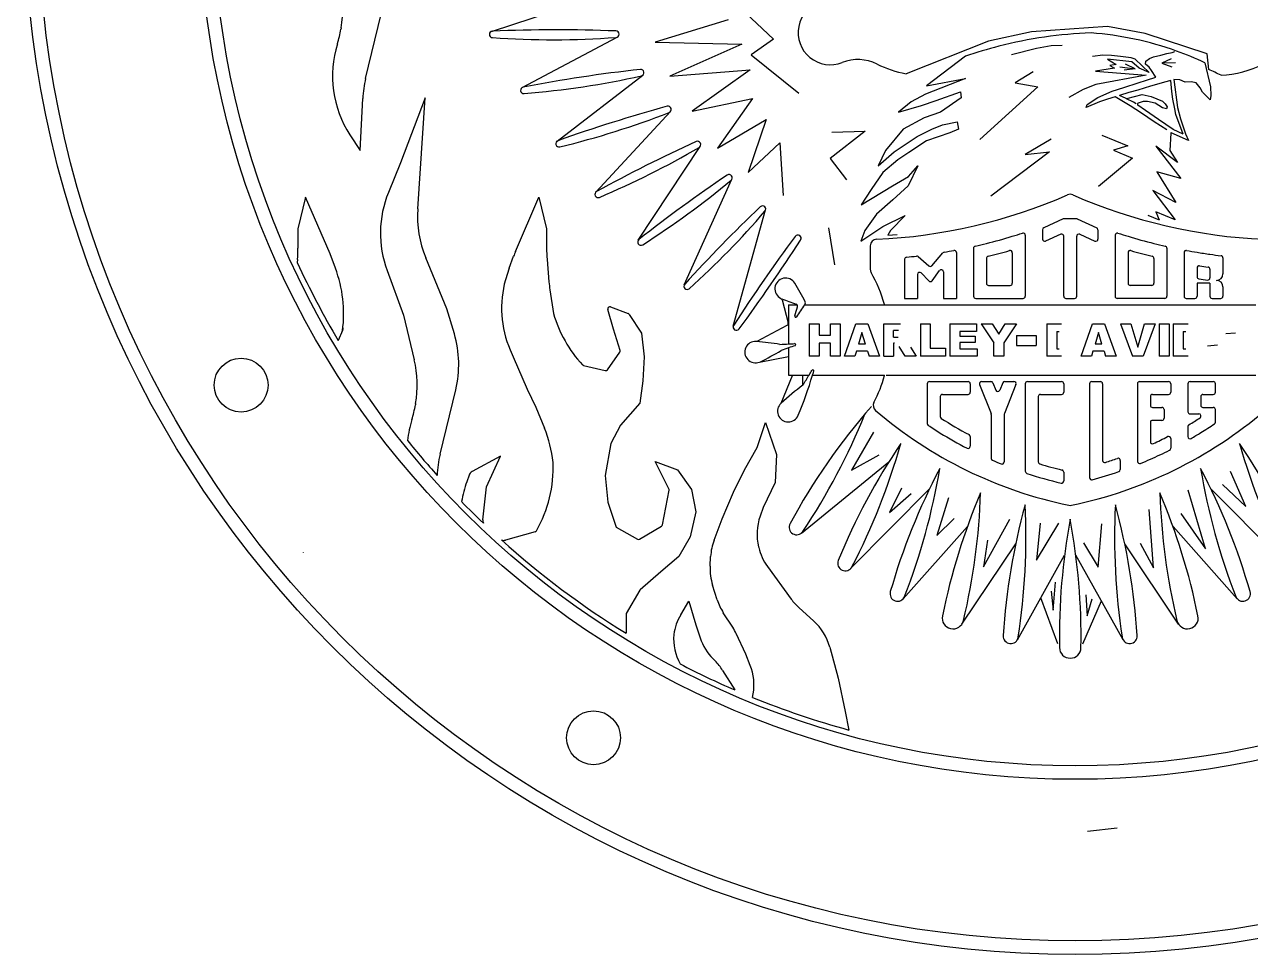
# Model space of a CAD drawing. Header units: metres. Extents: x -4.88 to 4.88, y -4.88 to 4.88.
# Drawn here: x -4.88 to 0.81, y -4.88 to -0.56 of the extents above; entities that cross this region are included whole.
import ezdxf

# ---------------------------------------------------------------- set-up
doc = ezdxf.new("R2010")
doc.units = ezdxf.units.M

msp = doc.modelspace()

# ---------------------------------------------------------------- linework, layer by layer
at = {"layer": '1', "color": 7}
for p, q in [((-1.752439, -0.295661), (-1.399297, -0.629184)), ((-2.707536, -0.593405), (-2.231316, -0.435891)), ((-3.2922, -0.812129), (-3.219674, -0.512959)), ((-1.610201, -0.540286), (-1.948629, -0.643286)), ((-2.565074, -0.853573), (-2.124102, -0.619812)), ((-0.201315, -0.595271), (-0.402355, -0.639334)), ((0.151193, -0.570485), (-0.201315, -0.595271)), ((0.324693, -0.603533), (0.151193, -0.570485)), ((0.61386, -0.697168), (0.324693, -0.603533)), ((-1.948629, -0.643286), (-1.546439, -0.653095)), ((-1.546439, -0.653095), (-1.879962, -0.801157)), ((-1.399297, -0.629184), (-1.502297, -0.702756)), ((-0.402355, -0.639334), (-0.784429, -0.789642)), ((-0.179429, -0.673314), (-0.294761, -0.70276)), ((-0.110721, -0.661044), (-0.179429, -0.673314)), ((-0.059189, -0.658591), (-0.110721, -0.661044)), ((-1.502296, -0.702756), (-1.281583, -0.879327)), ((-0.508083, -0.708784), (-0.689652, -0.84607)), ((0.128224, -0.703826), (0.081468, -0.709262)), ((0.168455, -0.706), (0.128224, -0.703826)), ((0.14997, -0.72231), (0.19129, -0.747319)), ((0.264142, -0.735359), (0.149971, -0.72231)), ((0.210862, -0.709262), (0.168455, -0.706)), ((0.259793, -0.716874), (0.210862, -0.709262)), ((0.278277, -0.72231), (0.259792, -0.716874)), ((0.29785, -0.764717), (0.264142, -0.735359)), ((0.344606, -0.784289), (0.278277, -0.72231)), ((0.326454, -0.745198), (0.32832, -0.7312)), ((0.32832, -0.7312), (0.345117, -0.719069)), ((0.345117, -0.719069), (0.363781, -0.711603)), ((0.363781, -0.711603), (0.398309, -0.703205)), ((0.398308, -0.703205), (0.425371, -0.696672)), ((0.445898, -0.720731), (0.402389, -0.740171)), ((0.412636, -0.739701), (0.466714, -0.738523)), ((0.425371, -0.696672), (0.450566, -0.691073)), ((0.450566, -0.691073), (0.463701, -0.686987)), ((0.602572, -0.73871), (0.628593, -0.851121)), ((0.620172, -0.770402), (0.61386, -0.697168)), ((-1.879962, -0.801157), (-1.507201, -0.771729)), ((-1.507201, -0.771729), (-1.776963, -0.963014)), ((-0.194153, -0.781284), (-0.277584, -0.832816)), ((0.183678, -0.764717), (0.095603, -0.777765)), ((0.095603, -0.777765), (0.33047, -0.79625)), ((0.33047, -0.79625), (0.096691, -0.839744)), ((0.19129, -0.747319), (0.161931, -0.751669)), ((0.161931, -0.751669), (0.183678, -0.764717)), ((0.208572, -0.7576), (0.278812, -0.767951)), ((0.278812, -0.767951), (0.228535, -0.773127)), ((0.278812, -0.767951), (0.23445, -0.74577)), ((0.344605, -0.784289), (0.29785, -0.764717)), ((0.344184, -0.760128), (0.326454, -0.745198)), ((0.355382, -0.775059), (0.344184, -0.760128)), ((0.374979, -0.805854), (0.355382, -0.775059)), ((0.402389, -0.740171), (0.449601, -0.757759)), ((-2.403597, -1.102667), (-2.006046, -0.796644)), ((-0.50855, -0.81198), (-0.693913, -0.884421)), ((-0.689652, -0.84607), (-0.50855, -0.81198)), ((-0.172068, -0.849993), (-0.441994, -1.09538)), ((-0.277584, -0.832816), (-0.172068, -0.849993)), ((0.096691, -0.839744), (0.037974, -0.862578)), ((0.225671, -0.853446), (0.292859, -0.831983)), ((0.350717, -0.846914), (0.291926, -0.866511)), ((0.29286, -0.831983), (0.332053, -0.819852)), ((0.332053, -0.819852), (0.374979, -0.805854)), ((0.378712, -0.839449), (0.350716, -0.846914)), ((0.415106, -0.829184), (0.378712, -0.839449)), ((0.443978, -0.821099), (0.415106, -0.829184)), ((0.4487, -0.873043), (0.443978, -0.821099)), ((0.486027, -0.818919), (0.458032, -0.817052)), ((0.458032, -0.817052), (0.475762, -0.945831)), ((0.51029, -0.829184), (0.486027, -0.818919)), ((0.539218, -0.82825), (0.51029, -0.829184)), ((0.561615, -0.831983), (0.539218, -0.82825)), ((0.580278, -0.855313), (0.561615, -0.831983)), ((0.628593, -0.851121), (0.63067, -0.890773)), ((-3.317699, -1.14593), (-3.305651, -0.904961)), ((-3.01528, -0.901114), (-3.130487, -1.203533)), ((-3.050468, -1.417199), (-3.01528, -0.901114)), ((-1.776963, -0.963014), (-1.497392, -0.904157)), ((-1.497392, -0.904157), (-1.659249, -1.13468)), ((-0.693913, -0.884421), (-0.759962, -0.920641)), ((-0.644909, -0.914249), (-0.531987, -0.873768)), ((-0.527725, -0.901465), (-0.623603, -0.967514)), ((-0.531987, -0.873768), (-0.527725, -0.901465)), ((0.037974, -0.862578), (-0.029442, -0.899548)), ((0.055832, -0.932766), (0.105291, -0.900105)), ((0.105291, -0.900105), (0.172479, -0.871177)), ((0.151016, -0.907571), (0.113689, -0.919702)), ((0.186011, -0.896839), (0.151016, -0.907571)), ((0.172479, -0.871177), (0.225671, -0.853446)), ((0.255533, -0.938366), (0.186011, -0.896839)), ((0.249, -0.877709), (0.206712, -0.890395)), ((0.236641, -0.904819), (0.206712, -0.890395)), ((0.271396, -0.921568), (0.238282, -0.90561)), ((0.240047, -0.90516), (0.312229, -0.88676)), ((0.291926, -0.866511), (0.249, -0.877709)), ((0.312229, -0.88676), (0.353499, -0.895931)), ((0.353499, -0.895931), (0.406232, -0.916566)), ((0.453366, -0.907571), (0.4487, -0.873043)), ((0.462698, -0.953296), (0.453366, -0.907571)), ((0.591476, -0.875842), (0.580278, -0.855313)), ((0.626937, -0.911303), (0.591476, -0.875842)), ((0.63067, -0.890773), (0.626937, -0.911303)), ((-2.223924, -1.339267), (-1.877659, -0.965789)), ((-0.759962, -0.920641), (-0.819619, -0.967514)), ((-0.819619, -0.967514), (-0.713089, -0.937686)), ((-0.713089, -0.937686), (-0.644909, -0.914249)), ((0.113689, -0.919702), (0.051166, -0.945831)), ((0.051166, -0.945831), (0.055832, -0.932766)), ((0.308723, -0.972893), (0.255533, -0.938366)), ((0.283611, -0.930264), (0.271396, -0.921568)), ((0.326454, -0.960762), (0.291485, -0.935869)), ((0.31647, -0.918781), (0.292735, -0.927075)), ((0.336436, -0.919293), (0.31647, -0.918781)), ((0.38711, -1.002755), (0.326454, -0.960762)), ((0.371251, -0.926461), (0.336437, -0.919293)), ((0.406577, -0.947451), (0.371251, -0.926461)), ((0.406232, -0.916566), (0.418352, -0.930044)), ((0.423984, -0.953083), (0.406577, -0.947452)), ((0.418352, -0.930044), (0.427568, -0.943356)), ((0.427568, -0.943356), (0.423984, -0.953083)), ((0.468297, -0.978492), (0.462698, -0.953296)), ((0.475762, -0.945831), (0.48976, -0.999021)), ((-1.659249, -1.13468), (-1.43363, -1.002252)), ((-1.43363, -1.002252), (-1.517011, -1.24749)), ((-0.700305, -0.995212), (-0.798313, -1.046347)), ((-0.623603, -0.967514), (-0.700305, -0.995212)), ((-0.61508, -1.027172), (-0.546901, -1.012257)), ((-0.546901, -1.012257), (-0.540509, -1.046347)), ((0.36658, -1.013019), (0.308723, -0.972893)), ((0.425428, -1.050709), (0.36658, -1.013019)), ((0.455232, -1.04848), (0.38711, -1.002755)), ((0.501891, -1.069944), (0.468297, -0.978492)), ((0.48976, -0.999021), (0.51309, -1.069011)), ((-3.364885, -1.073337), (-3.317699, -1.14593)), ((-0.973493, -1.056611), (-1.136154, -1.183566)), ((-1.12822, -1.060578), (-0.973493, -1.056611)), ((-0.798313, -1.046347), (-0.879276, -1.146486)), ((-0.838795, -1.152878), (-0.732264, -1.080437)), ((-0.732264, -1.080437), (-0.664084, -1.046347)), ((-0.580991, -1.063392), (-0.689652, -1.101743)), ((-0.664084, -1.046347), (-0.61508, -1.027172)), ((-0.540509, -1.046347), (-0.580991, -1.063392)), ((0.124859, -1.074684), (0.244761, -1.124056)), ((0.444559, -1.065452), (0.439572, -1.146486)), ((0.526154, -1.099805), (0.445959, -1.064598)), ((0.501891, -1.069944), (0.455232, -1.04848)), ((0.51309, -1.069011), (0.526154, -1.099805)), ((-2.026994, -1.562), (-1.739468, -1.126692)), ((-1.517011, -1.24749), (-1.369868, -1.110156)), ((-1.369868, -1.110156), (-1.355154, -1.355394)), ((-0.689652, -1.101743), (-0.770615, -1.155008)), ((-0.110721, -1.092927), (-0.230961, -1.164089)), ((0.244761, -1.124056), (0.178462, -1.143804)), ((0.475792, -1.201882), (0.375654, -1.12518)), ((0.375654, -1.12518), (0.490707, -1.276453)), ((-1.136154, -1.183566), (-1.060775, -1.282749)), ((-0.879276, -1.146486), (-0.913366, -1.216796)), ((-0.913366, -1.216796), (-0.838795, -1.152878)), ((-0.82175, -1.189098), (-0.89206, -1.248755)), ((-0.770615, -1.155008), (-0.82175, -1.189098)), ((-0.118082, -1.15182), (-0.390463, -1.357945)), ((-0.230961, -1.164089), (-0.118082, -1.15182)), ((0.26733, -1.181891), (0.109342, -1.313077)), ((0.178462, -1.143804), (0.26733, -1.181891)), ((0.439572, -1.146486), (0.475792, -1.201882)), ((-3.130487, -1.203533), (-3.186337, -1.340055)), ((-0.89206, -1.248755), (-0.945325, -1.327588)), ((-0.730133, -1.216796), (-0.774876, -1.310543)), ((-0.772746, -1.2658), (-0.730133, -1.216796)), ((0.490707, -1.276453), (0.379915, -1.244494)), ((0.379915, -1.244494), (0.46727, -1.387245)), ((-1.81387, -1.769562), (-1.592007, -1.278841)), ((-0.847317, -1.310543), (-0.772746, -1.2658)), ((-3.57036, -1.362597), (-3.60605, -1.508593)), ((-3.457266, -1.625033), (-3.57036, -1.362597)), ((-2.596472, -1.613984), (-2.48814, -1.362597)), ((-2.48814, -1.362597), (-2.452449, -1.508593)), ((-0.992199, -1.397898), (-0.847317, -1.310543)), ((-0.945325, -1.327588), (-0.992199, -1.397898)), ((-0.774876, -1.310543), (-0.845186, -1.374461)), ((0.46727, -1.387245), (0.360739, -1.331849)), ((0.360739, -1.331849), (0.465139, -1.468208)), ((-1.585728, -1.960739), (-1.43582, -1.42175)), ((-0.845187, -1.374461), (-0.921888, -1.44051)), ((-0.921888, -1.44051), (-0.975154, -1.517212)), ((-0.89206, -1.498037), (-0.78766, -1.446902)), ((-0.78766, -1.446902), (-0.855839, -1.517212)), ((-0.054399, -1.462858), (-0.145513, -1.504233)), ((-0.050264, -1.461963), (0.005408, -1.461963)), ((0.009542, -1.462858), (0.100657, -1.504233)), ((0.338159, -1.445679), (0.389646, -1.467295)), ((0.465139, -1.468208), (0.375654, -1.429857)), ((0.375654, -1.429857), (0.389646, -1.467295)), ((-3.60605, -1.508593), (-3.60605, -1.598996)), ((-2.452449, -1.508593), (-2.452449, -1.598996)), ((-1.144089, -1.504921), (-1.116318, -1.675516)), ((-0.994329, -1.566216), (-0.89206, -1.498037)), ((-0.975154, -1.517212), (-0.994329, -1.566216)), ((-0.85584, -1.517212), (-0.869088, -1.538662)), ((-0.869088, -1.538662), (-0.825344, -1.53584)), ((-0.151379, -1.513339), (-0.151379, -1.55727)), ((-0.066563, -1.534278), (-0.137244, -1.566375)), ((0.021706, -1.534278), (0.092387, -1.566375)), ((0.106522, -1.513339), (0.106522, -1.55727)), ((-0.949962, -1.587762), (-0.949962, -1.697439)), ((-0.231034, -1.53906), (-0.231034, -1.821823)), ((-0.052428, -1.821823), (-0.052428, -1.543383)), ((0.007572, -1.821823), (0.007572, -1.543383)), ((0.186178, -1.53906), (0.186178, -1.821823)), ((-3.432237, -1.691776), (-3.457266, -1.625033)), ((-2.914474, -1.880377), (-3.013164, -1.643519)), ((-2.626262, -1.691776), (-2.605458, -1.636299)), ((-0.72735, -1.637966), (-0.678289, -1.681143)), ((-0.664099, -1.680155), (-0.613059, -1.620781)), ((-0.550694, -1.619419), (-0.550694, -1.668418)), ((-0.471034, -1.598961), (-0.471034, -1.821823)), ((-0.411034, -1.646482), (-0.411034, -1.761823)), ((-0.291034, -1.619933), (-0.291034, -1.761823)), ((0.246178, -1.619933), (0.246178, -1.761823)), ((0.366178, -1.646482), (0.366178, -1.761823)), ((0.426178, -1.598961), (0.426178, -1.821823)), ((0.506138, -1.619475), (0.506138, -1.668473)), ((0.686138, -1.643935), (0.686138, -1.695463)), ((-3.608306, -1.650973), (-3.60952, -1.664931)), ((-3.192438, -1.703029), (-3.116086, -1.909179)), ((-2.626262, -1.691776), (-2.643501, -1.745232)), ((-2.450193, -1.650973), (-2.441127, -1.755236)), ((-0.790694, -1.650472), (-0.790694, -1.701647)), ((-0.790694, -1.701647), (-0.790694, -1.831823)), ((-0.663538, -1.750164), (-0.62873, -1.703175)), ((-0.550694, -1.668418), (-0.550694, -1.831823)), ((0.506138, -1.668473), (0.506138, -1.821823)), ((0.566138, -1.690595), (0.566138, -1.731078)), ((0.626138, -1.696567), (0.626138, -1.736959)), ((0.686138, -1.695463), (0.686138, -1.718425)), ((-0.730694, -1.720831), (-0.730694, -1.831823)), ((-0.713378, -1.714014), (-0.67889, -1.751029)), ((-0.610694, -1.709127), (-0.610694, -1.831823)), ((0.626138, -1.761454), (0.566138, -1.761454)), ((0.566138, -1.761454), (0.566138, -1.821823)), ((0.626138, -1.761454), (0.626138, -1.821823)), ((-2.436745, -1.792264), (-2.420232, -1.902348)), ((-0.401034, -1.771823), (-0.301034, -1.771823)), ((0.356178, -1.771823), (0.256178, -1.771823)), ((0.686138, -1.778425), (0.686138, -1.821823)), ((-2.155529, -1.871416), (-2.073891, -1.902031)), ((-1.35958, -1.83879), (-1.331005, -1.944861)), ((-1.328963, -1.861823), (-1.328963, -2.043331)), ((-1.328963, -1.861823), (-1.289166, -1.861823)), ((-1.253447, -1.861823), (-0.885067, -1.861823)), ((-0.883759, -1.861823), (0.838902, -1.861823)), ((-0.790694, -1.831823), (-0.730694, -1.831823)), ((-0.610694, -1.831823), (-0.550694, -1.831823)), ((-0.461034, -1.831823), (-0.241034, -1.831823)), ((-0.042428, -1.831823), (-0.022428, -1.831823)), ((-0.022428, -1.831823), (-0.002428, -1.831823)), ((0.416178, -1.831823), (0.196178, -1.831823)), ((0.516138, -1.831823), (0.556138, -1.831823)), ((0.636138, -1.831823), (0.676138, -1.831823)), ((-3.116086, -1.909179), (-3.066322, -2.116529)), ((-2.880294, -1.996588), (-2.914474, -1.880377)), ((-2.141943, -1.974353), (-2.168634, -1.883601)), ((-2.068991, -1.905986), (-2.012565, -1.99376)), ((-3.399234, -1.981268), (-3.418843, -2.027841)), ((-3.397682, -1.968516), (-3.398566, -1.976496)), ((-2.111082, -2.073108), (-2.141943, -1.974353)), ((-1.475047, -2.030069), (-1.335974, -1.956296)), ((-1.23304, -1.950277), (-1.187388, -1.950277)), ((-1.23304, -1.950277), (-1.23304, -2.100277)), ((-1.187388, -1.950277), (-1.187388, -2.002451)), ((-1.135214, -2.002451), (-1.135214, -1.950277)), ((-1.135214, -1.950277), (-1.089562, -1.950277)), ((-1.089562, -1.950277), (-1.089562, -2.100277)), ((-1.069997, -2.100277), (-1.016888, -1.950277)), ((-1.016888, -1.950277), (-0.960878, -1.950277)), ((-0.98885, -1.990179), (-1.004646, -2.043756)), ((-0.973076, -2.043756), (-0.98885, -1.990179)), ((-0.960878, -1.950277), (-0.906953, -2.100277)), ((-0.887388, -2.100277), (-0.887388, -1.950277)), ((-0.887388, -1.950277), (-0.809943, -1.950277)), ((-0.819819, -1.980712), (-0.841736, -1.980712)), ((-0.841736, -2.011147), (-0.841736, -1.980712)), ((-0.717823, -1.950277), (-0.672171, -1.950277)), ((-0.717823, -1.950277), (-0.717823, -2.100277)), ((-0.672171, -1.950277), (-0.672171, -2.063321)), ((-0.580866, -1.950277), (-0.456953, -1.950277)), ((-0.580866, -1.950277), (-0.580866, -2.100277)), ((-0.456953, -1.98506), (-0.535214, -1.98506)), ((-0.535214, -1.98506), (-0.535214, -2.006799)), ((-0.456953, -1.950277), (-0.456953, -1.98506)), ((-0.435214, -1.950277), (-0.383923, -1.950277)), ((-0.435214, -1.950277), (-0.376518, -2.038117)), ((-0.383923, -1.950277), (-0.354045, -1.998014)), ((-0.354045, -1.998014), (-0.324211, -1.950277)), ((-0.272171, -1.950277), (-0.330866, -2.038117)), ((-0.324211, -1.950277), (-0.272171, -1.950277)), ((-0.130866, -1.950277), (-0.062162, -1.950277)), ((-0.130866, -1.950277), (-0.130866, -2.100277)), ((-0.085214, -1.98506), (-0.085214, -2.065495)), ((-0.085214, -1.98506), (-0.073432, -1.98506)), ((0.027829, -2.100277), (0.080938, -1.950277)), ((0.080938, -1.950277), (0.136948, -1.950277)), ((0.108977, -1.990179), (0.09318, -2.043756)), ((0.12475, -2.043756), (0.108977, -1.990179)), ((0.136948, -1.950277), (0.190873, -2.100277)), ((0.210438, -1.950277), (0.258754, -1.950277)), ((0.210438, -1.950277), (0.265988, -2.100277)), ((0.258754, -1.950277), (0.291585, -2.058483)), ((0.291585, -2.058483), (0.322287, -1.950277)), ((0.371308, -1.950277), (0.315788, -2.100277)), ((0.322287, -1.950277), (0.371308, -1.950277)), ((0.390873, -1.950277), (0.436525, -1.950277)), ((0.390873, -1.950277), (0.390873, -2.100277)), ((0.436525, -1.950277), (0.436525, -2.100277)), ((0.45609, -1.950277), (0.524795, -1.950277)), ((0.45609, -1.950277), (0.45609, -2.100277)), ((0.501742, -1.98506), (0.501742, -2.065495)), ((0.501742, -1.98506), (0.513525, -1.98506)), ((-2.012565, -1.99376), (-1.999627, -2.103731)), ((-1.187388, -2.002451), (-1.135214, -2.002451)), ((-1.135214, -2.039408), (-1.187388, -2.039408)), ((-1.187388, -2.039408), (-1.187388, -2.100277)), ((-1.135214, -2.100277), (-1.135214, -2.039408)), ((-0.973076, -2.043756), (-1.004646, -2.043756)), ((-0.841736, -2.011147), (-0.821147, -2.011147)), ((-0.837366, -2.039408), (-0.841736, -2.039408)), ((-0.841736, -2.039408), (-0.841736, -2.100277)), ((-0.535214, -2.006799), (-0.463475, -2.006799)), ((-0.463475, -2.037234), (-0.535214, -2.037234)), ((-0.535214, -2.037234), (-0.535214, -2.065495)), ((-0.463475, -2.006799), (-0.463475, -2.037234)), ((-0.376518, -2.100277), (-0.376518, -2.038117)), ((-0.330866, -2.038117), (-0.330866, -2.100277)), ((-0.272219, -2.003998), (-0.180372, -2.003998)), ((-0.272219, -2.003998), (-0.272219, -2.051099)), ((-0.180372, -2.003998), (-0.180372, -2.051099)), ((0.12475, -2.043756), (0.09318, -2.043756)), ((0.745221, -1.993488), (0.699569, -1.99593)), ((-2.621789, -2.070276), (-2.607702, -2.103731)), ((-2.607702, -2.103731), (-2.543014, -2.252516)), ((-2.170388, -2.162962), (-2.112489, -2.081903)), ((-1.999627, -2.103731), (-2.006096, -2.213702)), ((-1.463982, -2.127626), (-1.330151, -2.102042)), ((-1.328963, -2.061341), (-1.328963, -2.101815)), ((-1.328963, -2.103024), (-1.328963, -2.136276)), ((-1.187388, -2.100277), (-1.23304, -2.100277)), ((-1.089562, -2.100277), (-1.135214, -2.100277)), ((-1.021659, -2.100277), (-1.069997, -2.100277)), ((-1.014758, -2.076364), (-1.021659, -2.100277)), ((-0.963052, -2.076364), (-1.014758, -2.076364)), ((-0.963052, -2.076364), (-0.955996, -2.100277)), ((-0.906953, -2.100277), (-0.955996, -2.100277)), ((-0.887388, -2.100277), (-0.841736, -2.100277)), ((-0.788805, -2.100277), (-0.816732, -2.054514)), ((-0.737388, -2.100277), (-0.788805, -2.100277)), ((-0.762918, -2.058706), (-0.737388, -2.100277)), ((-0.600431, -2.100277), (-0.717823, -2.100277)), ((-0.672171, -2.063321), (-0.600431, -2.063321)), ((-0.600431, -2.063321), (-0.600431, -2.100277)), ((-0.454779, -2.100277), (-0.580866, -2.100277)), ((-0.535214, -2.065495), (-0.454779, -2.065495)), ((-0.454779, -2.065495), (-0.454779, -2.100277)), ((-0.330866, -2.100277), (-0.376518, -2.100277)), ((-0.272219, -2.051099), (-0.180372, -2.051099)), ((-0.062162, -2.100277), (-0.130866, -2.100277)), ((-0.085214, -2.065495), (-0.073588, -2.065495)), ((0.076167, -2.100277), (0.027829, -2.100277)), ((0.083068, -2.076364), (0.076167, -2.100277)), ((0.134774, -2.076364), (0.083068, -2.076364)), ((0.134774, -2.076364), (0.14183, -2.100277)), ((0.190873, -2.100277), (0.14183, -2.100277)), ((0.315788, -2.100277), (0.265988, -2.100277)), ((0.436525, -2.100277), (0.390873, -2.100277)), ((0.524795, -2.100277), (0.45609, -2.100277)), ((0.501742, -2.065495), (0.513369, -2.065495)), ((0.614786, -2.051294), (0.660438, -2.048103)), ((-2.280574, -2.143411), (-2.180816, -2.166884)), ((-1.328963, -2.136276), (-1.328963, -2.187632)), ((-2.006096, -2.213702), (-2.019034, -2.317205)), ((-1.363831, -2.317598), (-1.310769, -2.189013)), ((-1.328963, -2.187632), (-1.311694, -2.187632)), ((-1.310199, -2.187632), (-1.234177, -2.187632)), ((-1.262937, -2.233825), (-1.26369, -2.187632)), ((-1.217192, -2.187632), (-0.884756, -2.187632)), ((-0.876509, -2.187632), (0.838593, -2.187632)), ((-0.675787, -2.217632), (-0.625787, -2.217632)), ((-0.625787, -2.217632), (-0.496656, -2.217632)), ((-0.433947, -2.217632), (-0.390896, -2.217632)), ((-0.326484, -2.217632), (-0.283432, -2.217632)), ((-0.220723, -2.217632), (-0.062428, -2.217632)), ((0.077572, -2.217632), (0.117572, -2.217632)), ((0.299488, -2.217632), (0.433914, -2.217632)), ((0.533574, -2.217632), (0.583574, -2.217632)), ((0.583574, -2.217632), (0.641421, -2.217632)), ((-2.946578, -2.554641), (-2.874052, -2.255471)), ((-2.543014, -2.252516), (-2.501856, -2.336611)), ((-0.685787, -2.227632), (-0.685787, -2.277632)), ((-0.486656, -2.227632), (-0.486656, -2.267632)), ((-0.443238, -2.231329), (-0.389398, -2.366612)), ((-0.381604, -2.223934), (-0.367981, -2.258165)), ((-0.335775, -2.223934), (-0.349398, -2.258165)), ((-0.274141, -2.231329), (-0.327981, -2.366612)), ((-0.230723, -2.227632), (-0.230723, -2.277632)), ((-0.052428, -2.227632), (-0.052428, -2.267632)), ((0.067572, -2.227632), (0.067572, -2.614513)), ((0.127572, -2.227632), (0.127572, -2.583376)), ((0.289488, -2.227632), (0.289488, -2.277632)), ((0.443914, -2.227632), (0.443914, -2.267632)), ((0.523574, -2.227632), (0.523574, -2.277632)), ((0.651421, -2.267632), (0.651421, -2.227632)), ((-2.019034, -2.317205), (-2.109598, -2.420707)), ((-0.685787, -2.277632), (-0.685787, -2.345044)), ((-0.625787, -2.287632), (-0.625787, -2.379937)), ((-0.615787, -2.277632), (-0.496656, -2.277632)), ((-0.230723, -2.277632), (-0.230723, -2.577847)), ((-0.170723, -2.287632), (-0.170723, -2.59014)), ((-0.160723, -2.277632), (-0.062428, -2.277632)), ((0.289488, -2.277632), (0.289488, -2.588322)), ((0.349488, -2.287632), (0.349488, -2.327632)), ((0.359488, -2.277632), (0.433914, -2.277632)), ((0.523574, -2.277632), (0.523574, -2.337632)), ((0.583574, -2.287632), (0.583574, -2.327632)), ((0.593574, -2.277632), (0.641421, -2.277632)), ((-2.501856, -2.336611), (-2.462323, -2.433647)), ((-0.685787, -2.345044), (-0.685787, -2.412423)), ((-0.38869, -2.370309), (-0.38869, -2.514727)), ((-0.32869, -2.370309), (-0.32869, -2.540698)), ((0.359488, -2.337632), (0.403286, -2.337632)), ((0.413286, -2.347632), (0.413286, -2.387632)), ((0.523574, -2.337632), (0.523574, -2.357632)), ((0.533574, -2.367632), (0.574522, -2.367632)), ((0.593574, -2.337632), (0.641421, -2.337632)), ((0.651421, -2.405395), (0.651421, -2.347632)), ((-2.109598, -2.420707), (-2.15488, -2.504802)), ((-1.475647, -2.524209), (-1.436834, -2.407769)), ((-1.436834, -2.407769), (-1.385082, -2.556553)), ((0.349488, -2.407632), (0.349488, -2.496495)), ((0.403286, -2.397632), (0.359488, -2.397632)), ((0.523574, -2.426582), (0.523574, -2.473017)), ((-0.935104, -2.453059), (-1.037016, -2.628442)), ((-0.486656, -2.472731), (-0.486656, -2.517895)), ((0.443914, -2.482112), (0.443914, -2.527026)), ((-2.15488, -2.504802), (-2.180756, -2.653587)), ((-1.533867, -2.627711), (-1.475647, -2.524209)), ((-1.385082, -2.556553), (-1.391551, -2.685931)), ((-1.037016, -2.628442), (-0.909034, -2.557341)), ((-0.38869, -2.514727), (-0.38869, -2.573854)), ((-0.32869, -2.540698), (-0.32869, -2.590628)), ((0.289488, -2.518235), (0.289488, -2.538357)), ((-2.665923, -2.563022), (-2.79805, -2.635092)), ((-2.730611, -2.705338), (-2.665923, -2.563022)), ((-1.884703, -2.715244), (-1.947876, -2.588898)), ((-1.947876, -2.588898), (-1.844374, -2.627711)), ((-1.269792, -2.920481), (-0.864464, -2.590781)), ((-0.230723, -2.577847), (-0.230723, -2.634027)), ((0.067572, -2.614513), (0.067572, -2.663611)), ((0.209828, -2.58355), (0.209828, -2.625925)), ((-2.960295, -2.652787), (-2.960029, -2.647472)), ((-2.812034, -2.651616), (-2.822571, -2.682056)), ((-2.180756, -2.653587), (-2.167818, -2.776496)), ((-1.844374, -2.627711), (-1.779685, -2.718276)), ((-1.585618, -2.731214), (-1.533867, -2.627711)), ((-0.052428, -2.637734), (-0.052428, -2.678867)), ((0.792655, -2.796715), (0.721553, -2.635552)), ((-2.748277, -2.858441), (-2.730611, -2.705338)), ((-1.914678, -2.882028), (-1.883827, -2.721604)), ((-1.779685, -2.718276), (-1.760278, -2.821778)), ((-1.391551, -2.685931), (-1.447427, -2.802371)), ((-1.041488, -3.085322), (-0.673862, -2.713058)), ((-0.804752, -2.711394), (-0.861633, -2.825155)), ((0.605422, -2.993428), (0.52484, -2.720874)), ((0.996631, -3.085322), (0.629005, -2.713058)), ((0.683633, -2.694803), (0.792655, -2.796715)), ((-2.167818, -2.776496), (-2.129005, -2.892936)), ((-1.637369, -2.854122), (-1.585618, -2.731214)), ((-0.861633, -2.825155), (-0.759721, -2.737464)), ((-0.586708, -2.756424), (-0.641219, -2.931807)), ((-1.760278, -2.821778), (-1.786153, -2.938218)), ((-1.447427, -2.802371), (-1.46147, -2.84216)), ((0.363677, -3.08112), (0.344717, -2.810935)), ((0.49166, -2.829896), (0.605422, -2.993428)), ((-2.129005, -2.892936), (-2.030517, -2.948335)), ((-2.020544, -2.948239), (-1.919428, -2.888759)), ((-1.675031, -2.952983), (-1.637369, -2.854122)), ((-0.797406, -3.22505), (-0.499534, -2.890316)), ((-0.641219, -2.931807), (-0.560638, -2.853596)), ((-0.425546, -3.07638), (-0.302304, -2.855966)), ((-0.162471, -2.874926), (-0.179062, -3.045569)), ((-0.179061, -3.045569), (-0.07478, -2.874926)), ((0.107713, -3.07875), (0.124304, -2.877296)), ((0.75255, -3.22505), (0.454678, -2.890316)), ((-2.505265, -2.914452), (-2.643268, -2.953093)), ((-1.786153, -2.938218), (-1.837905, -3.028782)), ((-0.406585, -2.953138), (-0.425546, -3.07638)), ((-1.468592, -2.984645), (-1.467893, -2.987511)), ((-0.524878, -3.342526), (-0.275527, -2.970058)), ((0.038982, -2.964988), (0.107713, -3.07875)), ((0.480021, -3.342526), (0.23067, -2.970058)), ((0.302056, -2.967358), (0.363678, -3.08112)), ((-1.837905, -3.028782), (-1.921955, -3.099902)), ((-1.69333, -3.074168), (-1.691097, -3.029498)), ((-0.267701, -3.415157), (-0.048557, -3.022825)), ((0.222844, -3.415157), (0.0037, -3.022825)), ((-1.922045, -3.099979), (-2.017795, -3.182962)), ((-1.427385, -3.075029), (-1.31707, -3.227098)), ((-2.019865, -3.185449), (-2.083723, -3.294007)), ((-1.660458, -3.229759), (-1.681874, -3.162453)), ((-0.10085, -3.277833), (-0.09137, -3.147481)), ((-1.829841, -3.299057), (-1.792623, -3.235787)), ((-1.792623, -3.235787), (-1.760278, -3.345758)), ((-0.079088, -3.433803), (-0.158805, -3.2202)), ((-0.11033, -3.190142), (-0.10085, -3.277833)), ((0.035509, -3.433443), (0.1221, -3.234795)), ((0.050832, -3.206732), (0.055572, -3.303903)), ((0.055572, -3.303903), (0.079273, -3.225692)), ((-2.083723, -3.294007), (-2.083723, -3.385074)), ((-1.588294, -3.357501), (-1.632119, -3.289771)), ((-1.281949, -3.266123), (-1.212748, -3.328405)), ((-1.760278, -3.345758), (-1.740128, -3.406209)), ((-1.527398, -3.481605), (-1.571982, -3.386864)), ((-1.13843, -3.449812), (-1.099957, -3.594087)), ((-1.679733, -3.50393), (-1.67044, -3.513223)), ((-1.507001, -3.534056), (-1.527398, -3.481605)), ((-1.635217, -3.5575), (-1.578587, -3.648107)), ((-1.099957, -3.594087), (-1.067272, -3.747503)), ((-1.496218, -3.682656), (-1.493403, -3.665768)), ((-1.067273, -3.747499), (-1.049746, -3.833883)), ((0.195118, -4.288777), (0.057437, -4.304531))]:
    msp.add_line(p, q, dxfattribs=at)
for centre, radius in [((0, 0), 4.875), ((0, 0), 4.8125), ((0, 0), 4.0625), ((0, 0), 4), ((-3.870051, -2.234375), 0.125), ((-2.234375, -3.870051), 0.125)]:
    msp.add_circle(centre, radius, dxfattribs=at)
for centre, radius, start, end in [((-3.898138, -0.490703), 0.5, 349.985685, 373.495735), ((-1.135035, -0.598338), 0.15, 108.546243, 291.360902), ((-3.900178, -0.502679), 0.5, 342.65269, 350.681734), ((-2.913374, -0.664598), 0.5, 169.985685, 170.681734), ((-2.702825, -0.607647), 0.015, 92.453963, 265.995635), ((-2.42454, 3.367625), 4, 265.995598, 274.222465), ((-2.403695, -7.586239), 7, 87.763644, 92.454418), ((-2.131128, -0.606559), 0.015, 274.222465, 447.763644), ((0.143697, -2.599599), 2, 91.983117, 104.408727), ((-0.034168, -2.096857), 1.5, 70.305013, 85.846048), ((-2.945663, -0.800842), 0.5, 162.65269, 213.023868), ((0.143697, -2.599599), 2, 104.408727, 109.019517), ((-1.007551, -0.924294), 0.2, 63.550318, 111.360902), ((-0.034168, -2.096857), 1.5, 64.881424, 70.305013), ((-1.24331, -7.726978), 7, 96.344499, 100.849106), ((-2.015196, -0.784758), 0.015, 282.546804, 456.344499), ((-0.695763, -0.297566), 0.5, 243.550318, 259.785499), ((-0.188554, -2.599599), 2, 64.338934, 66.148782), ((0.650906, -0.297566), 0.5, 273.053436, 296.449682), ((-2.806275, -0.929929), 0.5, 166.373005, 177.137595), ((-2.558048, -0.866826), 0.015, 100.849106, 274.646841), ((-2.880886, 3.105076), 4, 274.646801, 282.546804), ((0.238812, -0.900315), 0.005, 244.269319, 284.300277), ((-0.048761, -7.693914), 7, 105.272322, 109.622273), ((-1.888659, -0.95559), 0.015, 291.261527, 465.272322), ((0.294385, -0.931795), 0.005, 109.262574, 234.554315), ((-3.333723, 2.75817), 4, 283.633048, 291.261546), ((0.445557, -1.065513), 0.001, 66.29737, 176.478547), ((-2.394448, -1.114554), 0.015, 109.622273, 283.633048), ((1.145375, -7.474174), 7, 114.506548, 118.736832), ((-3.764382, 2.321121), 4, 292.912471, 300.330908), ((-1.751984, -1.118425), 0.015, 300.330879, 474.506548), ((2.298261, -7.064855), 7, 123.979955, 128.128608), ((-4.150729, 1.793757), 4, 302.416705, 309.691858), ((-1.605675, -1.272662), 0.015, 309.691836, 483.979955), ((-2.723564, -1.529372), 0.5, 157.75098, 200.323137), ((-2.212924, -1.349465), 0.015, 118.736832, 292.912471), ((-1.034095, 0.939662), 2.5, 272.585597, 293.569937), ((-0.022428, -1.379267), 0.03, 66.430063, 113.569937), ((0.989238, 0.939662), 2.5, 246.430063, 267.414403), ((-2.551626, -1.451211), 0.5, 176.099507, 202.619866), ((3.366745, -6.476048), 7, 133.600277, 137.707611), ((-1.450272, -1.417731), 0.015, 319.255259, 493.600277), ((-4.469407, 1.18324), 4, 312.052629, 319.255259), ((-0.050264, -1.471963), 0.01, 90, 114.423034), ((0.005408, -1.471963), 0.01, 65.576966, 90), ((-1.034095, 0.939662), 2.5925, 286.655668, 287.741939), ((-0.241034, -1.53906), 0.01, 0, 107.741939), ((-0.141379, -1.513339), 0.01, 114.423034, 180), ((-0.062428, -1.543383), 0.01, 0, 114.423034), ((0.017572, -1.543383), 0.01, 65.576966, 180), ((0.096522, -1.513339), 0.01, 0, 65.576966), ((0.196178, -1.53906), 0.01, 72.258061, 180), ((0.989238, 0.939662), 2.5925, 252.258061, 253.344332), ((-2.014478, -1.570267), 0.015, 128.128608, 302.416705), ((4.310948, -5.731675), 7, 143.257371, 147.364921), ((-7.991289, 2.783258), 8, 323.514666, 327.107627), ((-1.286347, -1.553097), 0.015, 327.107627, 503.257371), ((-1.286347, -1.553097), 0.015, 327.107627, 360), ((-0.919962, -1.587762), 0.03, 92.585597, 180), ((-0.461034, -1.598961), 0.01, 102.720557, 180), ((-1.034095, 0.939662), 2.5925, 282.720557, 283.906134), ((-1.034095, 0.939662), 2.5925, 283.906134, 286.655668), ((-0.141379, -1.55727), 0.01, 180, 294.423034), ((0.096522, -1.55727), 0.01, 245.576966, 360), ((0.989238, 0.939662), 2.5925, 253.344332, 256.093866), ((0.989238, 0.939662), 2.5925, 256.093866, 257.279443), ((0.416178, -1.598961), 0.01, 0, 77.279443), ((-4.20605, -1.598996), 0.6, -4.969652, 0), ((-2.137294, -1.811862), 0.5, 156.686927, 159.443831), ((-1.852449, -1.598996), 0.6, 180, 184.969652), ((-0.780694, -1.650472), 0.01, 95.587637, 180), ((-1.034095, 0.939662), 2.5925, 275.587637, 276.622475), ((-0.733957, -1.645473), 0.01, 48.650432, 96.622475), ((-0.605476, -1.6273), 0.01, 99.479522, 139.316364), ((-1.034095, 0.939662), 2.5925, 279.479522, 280.48058), ((-0.560694, -1.619419), 0.01, 0, 100.48058), ((-0.401034, -1.646482), 0.01, 103.754916, 180), ((-1.034095, 0.939662), 2.6525, 283.754916, 285.981557), ((-0.301034, -1.619933), 0.01, 0, 105.981557), ((0.256178, -1.619933), 0.01, 74.018443, 180), ((0.989238, 0.939662), 2.6525, 254.018443, 256.245084), ((0.356178, -1.646482), 0.01, 0, 76.245084), ((0.516138, -1.619475), 0.01, 79.526139, 180), ((0.989238, 0.939662), 2.5925, 259.526139, 260.607215), ((0.989238, 0.939662), 2.5925, 260.607215, 261.948795), ((0.989238, 0.939662), 2.5925, 261.948795, 263.090146), ((0.676138, -1.643935), 0.01, 0, 83.090146), ((0, 0), 3.975, 204.762033, 210.673728), ((-3.6085, -1.664753), 0.001, 175.030348, 204.765859), ((-3.6085, -1.664753), 0.001, 175.030348, 204.765859), ((-3.994034, -1.902451), 0.6, -7.548311, 20.556169), ((-0.919962, -1.697439), 0.03, 180, 210.03641), ((-0.671682, -1.673636), 0.01, 228.650432, 319.316364), ((-0.620694, -1.709127), 0.01, 0, 143.470233), ((0.576138, -1.690595), 0.01, 81.074208, 180), ((0.989238, 0.939662), 2.6525, 261.074208, 261.944537), ((0.616138, -1.696567), 0.01, 0, 81.944537), ((-2.160971, -1.876248), 0.5, 164.809317, 202.833664), ((-1.843383, -1.703259), 0.6, 184.969652, 188.530819), ((-1.343044, -1.78741), 0.05, 30.867947, 244.117143), ((-3.016831, -2.787879), 2, 28.055839, 30.867947), ((-1.487, -2.025299), 0.625, 15.282783, 30.036389), ((-0.720694, -1.720831), 0.01, 42.976116, 180), ((-0.671573, -1.744212), 0.01, 222.976116, 323.470233), ((-0.401034, -1.761823), 0.01, 180, 270), ((-0.301034, -1.761823), 0.01, 270, 360), ((0.256178, -1.761823), 0.01, 180, 270), ((0.356178, -1.761823), 0.01, -90, 0), ((0.576138, -1.731078), 0.01, 180, 261.207374), ((0.989238, 0.939662), 2.7125, 261.207374, 262.06454), ((0.616138, -1.736959), 0.01, 262.06454, 360), ((0.656138, -1.718425), 0.03, 270, 360), ((0.656138, -1.778425), 0.03, 0, 90), ((-1.800202, -1.775742), 0.015, 137.707611, 312.052653), ((-2.159041, -1.88078), 0.01, 69.443947, 196.389501), ((-1.369236, -1.841392), 0.01, 15.07751, 64.117143), ((-0.649258, 0.034995), 2, 249.15828, 251.192238), ((-3.20388, -1.297646), 2, 342.080628, 343.354456), ((-1.29727, -1.867682), 0.01, 35.866388, 71.192238), ((0.395181, -2.991322), 2, 145.615112, 147.517125), ((-1.29727, -1.867682), 0.01, 343.354456, 395.866388), ((-1.253447, -1.860823), 0.001, 145.560749, 270), ((0.395181, -2.991322), 2, 145.467959, 145.560749), ((-1.260676, -1.851919), 0.01, 325.467959, 388.055839), ((-0.885067, -1.860823), 0.001, 270, 375.282783), ((-0.461034, -1.821823), 0.01, 180, 270), ((-0.241034, -1.821823), 0.01, 270, 360), ((-0.042428, -1.821823), 0.01, 180, 270), ((-0.002428, -1.821823), 0.01, 270, 360), ((0.196178, -1.821823), 0.01, 180, 270), ((0.416178, -1.821823), 0.01, -90, 0), ((0.516138, -1.821823), 0.01, 180, 270), ((0.556138, -1.821823), 0.01, 270, 360), ((0.636138, -1.821823), 0.01, 180, 270), ((0.676138, -1.821823), 0.01, 270, 360), ((-1.844358, -1.733917), 0.6, 196.303103, 222.653293), ((-2.077402, -1.911394), 0.01, 32.73519, 69.443955), ((-1.296141, -1.914542), 0.005, 162.080628, 327.517125), ((-3.428384, -1.973193), 0.03, 337.166336, 353.678442), ((-1.571277, -1.964759), 0.015, 147.364921, 323.514712), ((-1.340661, -1.947462), 0.01, 297.944144, 375.07751), ((-3.418995, -2.025624), 0.001, 210.645124, 337.166336), ((-3.359977, -2.137671), 0.5, 346.373005, 376.389533), ((-1.482518, -2.08117), 0.05, 87.339251, 291.53867), ((-1.479733, -2.021235), 0.01, 267.339251, 297.944144), ((-1.674984, -4.021649), 2, 81.208358, 84.335668), ((-1.439078, -0.046365), 2, 271.999395, 273.156167), ((-1.439078, -0.046365), 2, 273.156167, 273.946669), ((-1.301078, -2.04661), 0.005, 288.27939, 453.946669), ((-2.120627, -2.076091), 0.01, 324.462422, 377.353974), ((-2.362568, -0.341051), 2, 296.827603, 299.958946), ((-0.672208, -3.950434), 2, 109.17034, 110.230689), ((-1.329963, -2.103024), 0.001, 0, 100.822692), ((-0.672208, -3.950434), 2, 108.279412, 109.17034), ((-3.552516, -2.233215), 0.5, 349.985685, 373.495735), ((-2.278283, -2.133677), 0.01, 222.653293, 256.759466), ((-1.463795, -2.128609), 0.001, 100.822692, 111.53867), ((-2.178526, -2.15715), 0.01, 256.759466, 324.462422), ((-1.311694, -2.188632), 0.001, 337.576171, 450), ((-3.132712, -1.610026), 2, 337.534265, 343.192434), ((-2.946217, -1.153747), 2, 327.313725, 328.872636), ((-2.946217, -1.153747), 2, 328.872636, 329.584782), ((-1.217147, -2.168804), 0.005, 320.620467, 509.584782), ((-1.217192, -2.188632), 0.001, 90, 163.192434), ((-3.132712, -1.610026), 2, 343.213706, 343.681584), ((-1.487, -2.025299), 0.625, 332.410463, 344.826009), ((-0.884756, -2.188632), 0.001, 344.826009, 450), ((-0.675787, -2.227632), 0.01, 90, 180), ((-0.496656, -2.227632), 0.01, 360, 450), ((-0.433947, -2.227632), 0.01, 90, 201.701641), ((-0.390896, -2.227632), 0.01, 21.701641, 90), ((-0.326484, -2.227632), 0.01, 90, 158.298356), ((-0.283432, -2.227632), 0.01, 338.298356, 450), ((-0.220723, -2.227632), 0.01, 90, 180), ((-0.062428, -2.227632), 0.01, 0, 90), ((0.077572, -2.227632), 0.01, 90, 180), ((0.117572, -2.227632), 0.01, 0, 90), ((0.299488, -2.227632), 0.01, 90.000021, 180), ((0.433914, -2.227632), 0.01, 0, 90.000021), ((0.533574, -2.227632), 0.01, 90, 180), ((0.641421, -2.227632), 0.01, 0, 90), ((-0.03524, -3.812673), 2, 127.868282, 131.631624), ((-0.496656, -2.267632), 0.01, 270, 360), ((-0.35869, -2.254468), 0.01, 201.701641, 338.298356), ((-0.062428, -2.267632), 0.01, 270, 360), ((0.433914, -2.267632), 0.01, 270, 360), ((0.641421, -2.267632), 0.01, 270, 360), ((-3.554556, -2.245191), 0.5, 342.65269, 350.681734), ((-2.567752, -2.407109), 0.5, 169.985685, 170.681734), ((-1.330701, -2.355181), 0.05, 131.891628, 337.534265), ((-1.364755, -2.317216), 0.001, 311.891628, 337.576171), ((-0.906482, -2.328652), 0.03, 152.410463, 229.417528), ((-0.615787, -2.287632), 0.01, 90, 180), ((-0.160723, -2.287632), 0.01, 90, 180), ((0.359488, -2.287632), 0.01, 90, 180), ((0.359488, -2.327632), 0.01, 180, 270.000046), ((0.593574, -2.287632), 0.01, 90, 180), ((0.593574, -2.327632), 0.01, 180, 270), ((1.314539, -4.306771), 3, 138.8702, 151.529327), ((-3.757384, -1.246361), 3, 326.256908, 338.038804), ((0.375086, -0.832495), 2, 229.417528, 258.358702), ((-0.615787, -2.379937), 0.01, 180, 237.367348), ((0.375086, -0.832495), 1.8475, 237.367348, 242.010528), ((-0.39869, -2.370309), 0.01, 0, 21.701641), ((-0.31869, -2.370309), 0.01, 158.298356, 180), ((-0.419943, -0.832495), 2, 281.641298, 310.582472), ((0.403286, -2.347632), 0.01, 0, 90.000046), ((0.403286, -2.387632), 0.01, 270, 360), ((0.533574, -2.357632), 0.01, 180, 270), ((-0.419943, -0.832495), 1.8475, 300.886135, 302.76572), ((0.574522, -2.377632), 0.01, 302.76572, 450), ((0.641421, -2.347632), 0.01, 0, 90), ((-2.600041, -2.543354), 0.5, 162.65269, 174.037173), ((-3.017978, -2.660025), 0.6, 6.453826, 22.166379), ((-0.675787, -2.412423), 0.01, 180, 236.370526), ((0.375086, -0.832495), 1.9075, 236.370526, 238.351665), ((0.359488, -2.407632), 0.01, 90, 180), ((0.533574, -2.426582), 0.01, 120.886135, 180), ((-0.419943, -0.832495), 1.9075, 301.741667, 304.01076), ((0.641421, -2.405395), 0.01, 304.01076, 360), ((0, 0), 3.975, 218.812251, 221.864829), ((0.375086, -0.832495), 1.9075, 238.351665, 242.650564), ((-0.496656, -2.472731), 0.01, 0, 62.010528), ((0.359488, -2.496495), 0.01, 180, 295.098751), ((-0.419943, -0.832495), 1.8475, 295.098751, 297.366514), ((0.433914, -2.482112), 0.01, 0, 117.366514), ((0.533574, -2.473017), 0.01, 180, 300.166354), ((-0.419943, -0.832495), 1.9075, 300.166354, 301.741667), ((-2.460653, -2.672441), 0.5, 166.373005, 177.750756), ((1.677762, -4.183604), 3, 145.970977, 157.746214), ((-3.696, -1.690917), 3, 332.484152, 344.25939), ((-0.496656, -2.517895), 0.01, 242.650564, 360), ((-0.419943, -0.832495), 1.9075, 293.789085, 296.74308), ((0.433914, -2.527026), 0.01, 296.74308, 360), ((3.651143, -1.690917), 3, 195.74061, 207.515848), ((-1.722619, -4.183604), 3, 22.253786, 34.029023), ((-3.021393, -2.614154), 0.6, 330.484557, 362.060216), ((-0.37869, -2.573854), 0.01, 180, 246.593831), ((0.375086, -0.832495), 1.9075, 246.593831, 247.903583), ((-0.33869, -2.590628), 0.01, 247.903583, 360), ((-0.160723, -2.59014), 0.01, 180, 253.04642), ((0.375086, -0.832495), 1.8475, 253.04642, 256.376582), ((0.137572, -2.583376), 0.01, 180, 287.662481), ((-0.419943, -0.832495), 1.8475, 287.662481, 289.490966), ((0.199828, -2.58355), 0.01, 0, 109.490966), ((0.299488, -2.588322), 0.01, 180, 292.280815), ((-0.419943, -0.832495), 1.9075, 292.280815, 293.789085), ((-2.783685, -2.661429), 0.03, 118.6105, 160.906532), ((2.026058, -4.020894), 3, 152.19414, 163.962887), ((-3.586223, -2.12527), 3, 338.710925, 350.479672), ((-0.220723, -2.634027), 0.01, 180, 251.69973), ((0.375086, -0.832495), 1.9075, 251.69973, 256.669127), ((-0.062428, -2.637734), 0.01, 0, 76.376582), ((0.077572, -2.663611), 0.01, 180, 285.200325), ((-0.419943, -0.832495), 1.9075, 285.200325, 289.06403), ((0.199828, -2.625925), 0.01, 289.06403, 360), ((3.541366, -2.12527), 3, 189.520328, 201.289075), ((-2.070915, -4.020894), 3, 16.037113, 27.80586), ((-2.25558, -2.878322), 0.6, 160.906532, 170.036322), ((-1.893647, -2.719716), 0.01, 349.114505, 386.564967), ((-0.062428, -2.678867), 0.01, 256.669127, 360), ((0, 0), 3.975, 224.265906, 226.30862), ((2.324246, -3.903362), 3, 157.042073, 168.489779), ((-3.436434, -2.632394), 3, 346.626745, 358.074451), ((3.391578, -2.632394), 3, 181.925549, 193.373255), ((-2.369103, -3.903362), 3, 11.510221, 22.957927), ((-1.225722, -2.925365), 0.25, 160.560076, 193.716614), ((2.660878, -3.584493), 3, 164.639281, 176.395545), ((-3.228061, -2.942595), 3, 351.163019, 362.919283), ((-0.022428, -2.761973), 0.03, 258.358702, 281.641298), ((3.183204, -2.942595), 3, 177.080717, 188.836981), ((-2.705734, -3.584493), 3, 3.604455, 15.360719), ((-2.718475, -2.86188), 0.03, 173.418011, 204.262763), ((-1.924498, -2.880139), 0.01, 300.465572, 349.114505), ((-1.291878, -2.893329), 0.035, 151.529259, 326.256917), ((2.927192, -3.403509), 3, 169.484833, 180.919774), ((2.927192, -3.403509), 3, 169.484833, 180.919774), ((-2.972048, -3.403509), 3, 359.080226, 370.515167), ((-2.972048, -3.403509), 3, -0.919774, 10.515167), ((-2.651357, -2.924204), 0.03, 250.137999, 285.642257), ((0, 0), 3.975, 227.965943, 238.385127), ((-2.507961, -2.904822), 0.01, 285.642257, 330.484557), ((-2.025614, -2.93962), 0.01, 240.642246, 300.465572), ((-1.441409, -3.041982), 0.25, 159.145542, 177.137645), ((-3.590452, -3.008922), 0.01, 343.631205, 351.469181), ((-3.590452, -3.008922), 0.01, 343.631205, 351.469181), ((-1.225023, -2.928231), 0.25, 193.716614, 215.958065), ((-1.066391, -3.060729), 0.035, 157.746146, 332.48416), ((-1.915496, -3.107536), 0.01, 130.236351, 130.914348), ((-1.443642, -3.086652), 0.25, 177.137645, 197.650168), ((-2.011245, -3.190519), 0.01, 130.914348, 149.534363), ((-1.422227, -3.153958), 0.25, 197.650168, 212.90514), ((-1.114708, -3.0803), 0.25, 215.958065, 228.012799), ((-0.823553, -3.201783), 0.035, 163.962819, 338.710929), ((0.778696, -3.201783), 0.035, -158.710929, 16.037181), ((-1.614357, -3.425812), 0.25, 149.53452, 172.075962), ((-1.379989, -3.514228), 0.25, 14.931408, 48.012799), ((-0.566427, -3.314711), 0.05, 168.489779, 346.626745), ((0.52157, -3.314711), 0.05, -166.626745, 11.510221), ((-1.612608, -3.409194), 0.25, 175.906257, 208.144328), ((-1.502957, -3.327153), 0.25, 198.434843, 225.000096), ((-1.798187, -3.493314), 0.25, 25.201148, 32.90514), ((-0.298257, -3.398089), 0.035, 176.395545, 351.163024), ((0.253401, -3.398089), 0.035, -171.163024, 3.604455), ((-0.022428, -3.450864), 0.05, 180.919774, 359.080226), ((0, 0), 3.975, 242.539035, 246.601186), ((-1.847216, -3.69), 0.25, 32.005288, 45.000096), ((-1.740002, -3.624668), 0.25, 350.537621, 381.250556), ((0, 0), 3.975, 247.888697, 254.687292)]:
    msp.add_arc(centre, radius, start, end, dxfattribs=at)

doc.saveas('drawing.dxf')
